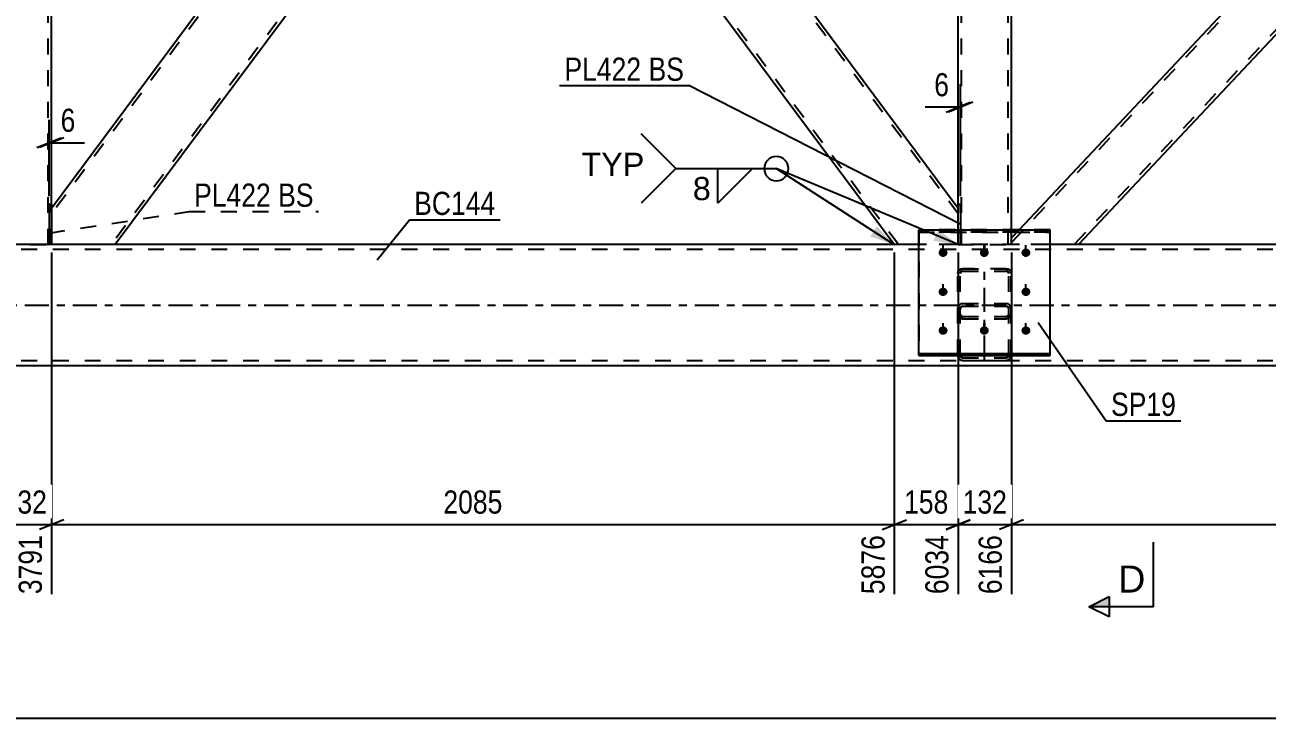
# Model space of a CAD drawing. Header units: millimetres. Extents: x 0 to 1189, y 0 to 841.
# Drawn here: x 241.8 to 395.5, y 419.2 to 504.9 of the extents above; entities that cross this region are included whole.
import ezdxf

# ---------------------------------------------------------------- set-up
doc = ezdxf.new("R2010")
doc.units = ezdxf.units.MM
doc.linetypes.add('DXK_LINE_DOT2', pattern=[3.9198, 1.9599, -1.9599])
doc.linetypes.add('DXK_LINE_DOT3', pattern=[5.9187, 2.979, -0.9799, 0.9799, -0.9799])
doc.styles.add('Arial', font='arial.ttf', dxfattribs={"height": 0.2})
doc.styles.add('Arial Narrow', font='ARIALN.TTF', dxfattribs={"height": 0.2})

# ---------------------------------------------------------------- blocks, each defined once
blk = doc.blocks.new('Part-814738513-4151 - 4109')
at = {"color": 7, "linetype": 'DXK_LINE_DOT2'}
for p, q in [((244.78, 477.73), (244.78, 482.7)), ((245.08, 482.7), (244.78, 482.7)), ((245.08, 477.73), (245.08, 482.7)), ((245.08, 477.73), (244.78, 477.73))]:
    blk.add_line(p, q, dxfattribs=at)
blk = doc.blocks.new('Part-814738513-4156 - 4109')
at = {"color": 2, "linetype": 'Continuous'}
for p, q in [((245.08, 482.7), (244.78, 482.7)), ((244.78, 482.7), (244.78, 477.73)), ((245.08, 482.7), (245.08, 477.73)), ((245.08, 477.73), (244.78, 477.73))]:
    blk.add_line(p, q, dxfattribs=at)
blk = doc.blocks.new('Bolt-814738513-4271 - 4109')
at = {"linetype": 'Continuous'}
for points in [[(355.36, 476.21), (355.25, 476.22), (355.14, 476.25), (355.04, 476.31), (354.95, 476.38), (354.88, 476.47), (354.84, 476.56), (354.81, 476.67), (354.81, 476.78), (354.84, 476.88), (354.88, 476.98), (354.95, 477.07), (355.04, 477.14), (355.14, 477.2), (355.25, 477.23), (355.36, 477.24), (355.47, 477.23), (355.58, 477.2), (355.68, 477.14), (355.77, 477.07), (355.84, 476.98), (355.88, 476.88), (355.91, 476.78), (355.91, 476.67), (355.88, 476.56), (355.84, 476.47), (355.77, 476.38), (355.68, 476.31), (355.58, 476.25), (355.47, 476.22)], [(360.46, 476.21), (360.35, 476.22), (360.24, 476.25), (360.14, 476.31), (360.05, 476.38), (359.98, 476.47), (359.94, 476.56), (359.91, 476.67), (359.91, 476.78), (359.94, 476.88), (359.98, 476.98), (360.05, 477.07), (360.14, 477.14), (360.24, 477.2), (360.35, 477.23), (360.46, 477.24), (360.57, 477.23), (360.68, 477.2), (360.78, 477.14), (360.87, 477.07), (360.94, 476.98), (360.98, 476.88), (361.01, 476.78), (361.01, 476.67), (360.98, 476.56), (360.94, 476.47), (360.87, 476.38), (360.78, 476.31), (360.68, 476.25), (360.57, 476.22)], [(365.61, 476.21), (365.5, 476.22), (365.39, 476.25), (365.29, 476.31), (365.2, 476.38), (365.13, 476.47), (365.09, 476.56), (365.06, 476.67), (365.06, 476.78), (365.09, 476.88), (365.13, 476.98), (365.2, 477.07), (365.29, 477.14), (365.39, 477.2), (365.5, 477.23), (365.61, 477.24), (365.72, 477.23), (365.83, 477.2), (365.93, 477.14), (366.02, 477.07), (366.09, 476.98), (366.13, 476.88), (366.16, 476.78), (366.16, 476.67), (366.13, 476.56), (366.09, 476.47), (366.02, 476.38), (365.93, 476.31), (365.83, 476.25), (365.72, 476.22)], [(355.36, 471.37), (355.25, 471.38), (355.14, 471.41), (355.04, 471.47), (354.95, 471.54), (354.88, 471.63), (354.84, 471.72), (354.81, 471.83), (354.81, 471.94), (354.84, 472.04), (354.88, 472.14), (354.95, 472.23), (355.04, 472.3), (355.14, 472.36), (355.25, 472.39), (355.36, 472.4), (355.47, 472.39), (355.58, 472.36), (355.68, 472.3), (355.77, 472.23), (355.84, 472.14), (355.88, 472.04), (355.91, 471.94), (355.91, 471.83), (355.88, 471.72), (355.84, 471.63), (355.77, 471.54), (355.68, 471.47), (355.58, 471.41), (355.47, 471.38)], [(365.61, 471.37), (365.5, 471.38), (365.39, 471.41), (365.29, 471.47), (365.2, 471.54), (365.13, 471.63), (365.09, 471.72), (365.06, 471.83), (365.06, 471.94), (365.09, 472.04), (365.13, 472.14), (365.2, 472.23), (365.29, 472.3), (365.39, 472.36), (365.5, 472.39), (365.61, 472.4), (365.72, 472.39), (365.83, 472.36), (365.93, 472.3), (366.02, 472.23), (366.09, 472.14), (366.13, 472.04), (366.16, 471.94), (366.16, 471.83), (366.13, 471.72), (366.09, 471.63), (366.02, 471.54), (365.93, 471.47), (365.83, 471.41), (365.72, 471.38)], [(355.36, 466.58), (355.25, 466.59), (355.14, 466.62), (355.04, 466.67), (354.95, 466.75), (354.88, 466.83), (354.84, 466.93), (354.81, 467.04), (354.81, 467.15), (354.84, 467.25), (354.88, 467.35), (354.95, 467.44), (355.04, 467.51), (355.14, 467.56), (355.25, 467.6), (355.36, 467.61), (355.47, 467.6), (355.58, 467.56), (355.68, 467.51), (355.77, 467.44), (355.84, 467.35), (355.88, 467.25), (355.91, 467.15), (355.91, 467.04), (355.88, 466.93), (355.84, 466.83), (355.77, 466.75), (355.68, 466.67), (355.58, 466.62), (355.47, 466.59)], [(360.46, 466.58), (360.35, 466.59), (360.24, 466.62), (360.14, 466.67), (360.05, 466.75), (359.98, 466.83), (359.94, 466.93), (359.91, 467.04), (359.91, 467.15), (359.94, 467.25), (359.98, 467.35), (360.05, 467.44), (360.14, 467.51), (360.24, 467.56), (360.35, 467.6), (360.46, 467.61), (360.57, 467.6), (360.68, 467.56), (360.78, 467.51), (360.87, 467.44), (360.94, 467.35), (360.98, 467.25), (361.01, 467.15), (361.01, 467.04), (360.98, 466.93), (360.94, 466.83), (360.87, 466.75), (360.78, 466.67), (360.68, 466.62), (360.57, 466.59)], [(365.61, 466.58), (365.5, 466.59), (365.39, 466.62), (365.29, 466.67), (365.2, 466.75), (365.13, 466.83), (365.09, 466.93), (365.06, 467.04), (365.06, 467.15), (365.09, 467.25), (365.13, 467.35), (365.2, 467.44), (365.29, 467.51), (365.39, 467.56), (365.5, 467.6), (365.61, 467.61), (365.72, 467.6), (365.83, 467.56), (365.93, 467.51), (366.02, 467.44), (366.09, 467.35), (366.13, 467.25), (366.16, 467.15), (366.16, 467.04), (366.13, 466.93), (366.09, 466.83), (366.02, 466.75), (365.93, 466.67), (365.83, 466.62), (365.72, 466.59)]]:
    blk.add_hatch(color=1, dxfattribs=at).paths.add_polyline_path(points)
at = {"color": 1, "linetype": 'Continuous'}
for p, q in [((355.36, 476.23), (355.36, 477.65)), ((360.46, 476.23), (360.46, 477.65)), ((365.61, 476.23), (365.61, 477.65)), ((355.36, 471.39), (355.36, 472.81)), ((365.61, 471.39), (365.61, 472.81)), ((355.36, 466.6), (355.36, 468.02)), ((360.46, 466.6), (360.46, 468.02)), ((365.61, 466.6), (365.61, 468.02))]:
    blk.add_line(p, q, dxfattribs=at)
blk = doc.blocks.new('Bolt-814738513-4287 - 4109')
at = {"color": 1, "linetype": 'DXK_LINE_DOT2'}
for p, q in [((355.36, 476.23), (355.36, 477.65)), ((360.51, 476.23), (360.51, 477.65)), ((365.61, 476.23), (365.61, 477.65)), ((355.36, 471.39), (355.36, 472.81)), ((365.61, 471.39), (365.61, 472.81)), ((355.36, 466.6), (355.36, 468.02)), ((360.51, 466.6), (360.51, 468.02)), ((365.61, 466.6), (365.61, 468.02))]:
    blk.add_line(p, q, dxfattribs=at)
blk = doc.blocks.new('Part-814738513-4472 - 4109')
at = {"color": 7, "linetype": 'DXK_LINE_DOT2'}
for p, q in [((499.49, 622.23), (363.83, 477.97)), ((507.23, 621.99), (371.56, 477.73)), ((507.23, 622.23), (498.94, 622.23)), ((435.53, 554.8), (431, 549.98)), ((440.06, 549.98), (435.53, 545.16)), ((364.76, 479.54), (363.83, 478.55)), ((363.83, 477.73), (363.83, 478.55)), ((372.11, 477.73), (363.83, 477.73))]:
    blk.add_line(p, q, dxfattribs=at)
at = {"color": 2, "linetype": 'Continuous'}
for p, q in [((498.94, 622.23), (435.53, 554.8)), ((507.23, 621.4), (440.06, 549.98)), ((507.23, 621.4), (507.23, 622.23)), ((431, 549.98), (364.76, 479.54)), ((435.53, 545.16), (372.11, 477.73))]:
    blk.add_line(p, q, dxfattribs=at)
blk = doc.blocks.new('Part-814738513-4304 - 4109')
at = {"color": 2, "linetype": 'Continuous'}
for p, q in [((352.36, 479.54), (368.61, 479.54)), ((352.36, 464), (352.36, 479.54)), ((368.61, 464.27), (368.61, 479.54)), ((352.36, 464.27), (368.61, 464.27)), ((368.61, 464), (368.61, 464.27)), ((352.36, 464), (368.61, 464))]:
    blk.add_line(p, q, dxfattribs=at)
at = {"color": 7, "linetype": 'DXK_LINE_DOT2'}
blk.add_line((352.36, 479.27), (368.61, 479.27), dxfattribs=at)
blk = doc.blocks.new('Part-814738513-4307 - 4109')
at = {"color": 7, "linetype": 'DXK_LINE_DOT2'}
for p, q in [((368.61, 479.54), (352.36, 479.54)), ((352.36, 479.54), (352.36, 464)), ((368.61, 464), (368.61, 479.54)), ((368.61, 479.27), (352.36, 479.27)), ((352.36, 464.27), (368.61, 464.27)), ((352.36, 464), (368.61, 464))]:
    blk.add_line(p, q, dxfattribs=at)
blk = doc.blocks.new('Part-814738513-4331 - 4109')
at = {"color": 7, "linetype": 'DXK_LINE_DOT2'}
for p, q in [((784.23, 477.13), (99.73, 477.13)), ((784.23, 477.73), (126.02, 477.73)), ((245.08, 477.73), (244.78, 477.73)), ((252.95, 477.73), (245.08, 477.73)), ((368.61, 477.73), (349.36, 477.73)), ((784.23, 463.33), (99.73, 463.33))]:
    blk.add_line(p, q, dxfattribs=at)
at = {"color": 2, "linetype": 'Continuous'}
for p, q in [((244.78, 477.73), (238.78, 477.73)), ((245.08, 477.73), (245.08, 477.73)), ((349.36, 477.73), (252.95, 477.73)), ((652.36, 477.73), (368.61, 477.73)), ((778.23, 462.73), (99.73, 462.73))]:
    blk.add_line(p, q, dxfattribs=at)
at = {"color": 7, "linetype": 'DXK_LINE_DOT3'}
blk.add_line((99.73, 470.23), (784.23, 470.23), dxfattribs=at)
blk = doc.blocks.new('Part-814738513-4370 - 4109')
at = {"color": 7, "linetype": 'DXK_LINE_DOT2'}
for p, q in [((357.18, 474.17), (357.23, 474.39)), ((357.18, 464.04), (357.18, 474.17)), ((357.23, 474.39), (357.36, 474.57)), ((357.36, 474.57), (357.55, 474.69)), ((357.51, 474.28), (357.48, 474.17)), ((357.48, 464.04), (357.48, 474.17)), ((357.57, 474.37), (357.51, 474.28)), ((357.55, 474.69), (357.78, 474.74)), ((357.67, 474.43), (357.57, 474.37)), ((357.78, 474.45), (357.67, 474.43)), ((363.18, 474.74), (357.78, 474.74)), ((357.78, 474.45), (363.18, 474.45)), ((363.18, 474.74), (363.41, 474.69)), ((363.3, 474.43), (363.18, 474.45)), ((363.4, 474.37), (363.3, 474.43)), ((363.46, 474.28), (363.4, 474.37)), ((363.41, 474.69), (363.61, 474.57)), ((363.48, 474.17), (363.46, 474.28)), ((363.48, 464.04), (363.48, 474.17)), ((363.61, 474.57), (363.74, 474.39)), ((363.74, 474.39), (363.78, 474.17)), ((363.78, 464.04), (363.78, 474.17)), ((357.67, 470.4), (357.55, 470.38)), ((357.78, 470.43), (357.67, 470.4)), ((357.78, 470.43), (363.18, 470.43)), ((363.4, 470.38), (363.18, 470.43)), ((363.41, 470.38), (363.4, 470.38)), ((357.23, 470.03), (357.18, 469.79)), ((357.23, 468.88), (357.18, 469.1)), ((357.36, 468.7), (357.23, 468.88)), ((357.48, 469.79), (357.51, 469.91)), ((357.48, 469.1), (357.51, 468.99)), ((357.51, 469.91), (357.57, 470.01)), ((357.51, 468.99), (357.57, 468.9)), ((357.57, 470.01), (357.67, 470.08)), ((357.57, 468.9), (357.67, 468.84)), ((357.67, 470.08), (357.78, 470.11)), ((357.67, 468.84), (357.78, 468.82)), ((357.78, 470.11), (363.18, 470.11)), ((357.78, 468.82), (363.18, 468.82)), ((363.18, 470.11), (363.3, 470.08)), ((363.18, 468.82), (363.3, 468.84)), ((363.3, 470.08), (363.4, 470.01)), ((363.3, 468.84), (363.4, 468.9)), ((363.4, 470.01), (363.46, 469.91)), ((363.4, 468.9), (363.46, 468.99)), ((363.46, 469.91), (363.48, 469.79)), ((363.46, 468.99), (363.48, 469.1)), ((363.74, 468.88), (363.61, 468.7)), ((363.78, 469.79), (363.74, 470.03)), ((363.78, 469.1), (363.74, 468.88)), ((357.55, 468.58), (357.36, 468.7)), ((357.78, 468.53), (357.55, 468.58)), ((357.78, 468.53), (363.18, 468.53)), ((363.41, 468.58), (363.18, 468.53)), ((363.61, 468.7), (363.41, 468.58)), ((357.18, 464.04), (357.23, 463.8)), ((357.51, 463.92), (357.48, 464.04)), ((357.57, 463.82), (357.51, 463.92)), ((357.55, 463.45), (357.78, 463.4)), ((357.67, 463.75), (357.57, 463.82)), ((357.78, 463.72), (357.67, 463.75)), ((357.78, 463.72), (363.18, 463.72)), ((357.78, 463.4), (363.18, 463.4)), ((363.3, 463.75), (363.18, 463.72)), ((363.18, 463.4), (363.41, 463.45)), ((363.4, 463.82), (363.3, 463.75)), ((363.46, 463.92), (363.4, 463.82)), ((363.48, 464.04), (363.46, 463.92)), ((363.74, 463.8), (363.78, 464.04))]:
    blk.add_line(p, q, dxfattribs=at)
for centre, start, end in [((357.81, 469.81), 114.3199, 159.2417), ((363.16, 469.81), 20.7583, 65.6801), ((357.81, 464.02), 200.7583, 245.6801), ((363.16, 464.02), 294.3199, 339.2417)]:
    blk.add_arc(centre, 0.621, start, end, dxfattribs=at)
blk = doc.blocks.new('Part-814738513-4388 - 4109')
at = {"color": 7, "linetype": 'DXK_LINE_DOT3'}
blk.add_line((360.48, 463.49), (360.48, 475.05), dxfattribs=at)
at = {"color": 7, "linetype": 'DXK_LINE_DOT2'}
for p, q in [((357.23, 474.39), (357.18, 474.17)), ((357.18, 464.04), (357.18, 474.17)), ((357.36, 474.57), (357.23, 474.39)), ((357.55, 474.69), (357.36, 474.57)), ((357.48, 474.17), (357.51, 474.28)), ((357.48, 464.04), (357.48, 474.17)), ((357.51, 474.28), (357.57, 474.37)), ((357.78, 474.74), (357.55, 474.69)), ((357.57, 474.37), (357.67, 474.43)), ((357.67, 474.43), (357.78, 474.45)), ((357.78, 474.74), (363.18, 474.74)), ((357.78, 474.45), (363.18, 474.45)), ((363.41, 474.69), (363.18, 474.74)), ((363.18, 474.45), (363.3, 474.43)), ((363.3, 474.43), (363.4, 474.37)), ((363.4, 474.37), (363.46, 474.28)), ((363.61, 474.57), (363.41, 474.69)), ((363.46, 474.28), (363.48, 474.17)), ((363.48, 464.04), (363.48, 474.17)), ((363.74, 474.39), (363.61, 474.57)), ((363.78, 474.17), (363.74, 474.39)), ((363.78, 464.04), (363.78, 474.17)), ((357.55, 470.38), (357.78, 470.43)), ((357.78, 470.43), (363.18, 470.43)), ((363.18, 470.43), (363.41, 470.38)), ((357.18, 469.79), (357.23, 470.03)), ((357.18, 469.1), (357.23, 468.88)), ((357.23, 468.88), (357.36, 468.7)), ((357.51, 469.91), (357.48, 469.79)), ((357.51, 468.99), (357.48, 469.1)), ((357.57, 470.01), (357.51, 469.91)), ((357.57, 468.9), (357.51, 468.99)), ((357.67, 470.08), (357.57, 470.01)), ((357.67, 468.84), (357.57, 468.9)), ((357.78, 470.11), (357.67, 470.08)), ((357.78, 468.82), (357.67, 468.84)), ((357.78, 470.11), (363.18, 470.11)), ((357.78, 468.82), (363.18, 468.82)), ((363.3, 470.08), (363.18, 470.11)), ((363.3, 468.84), (363.18, 468.82)), ((363.4, 470.01), (363.3, 470.08)), ((363.4, 468.9), (363.3, 468.84)), ((363.46, 469.91), (363.4, 470.01)), ((363.46, 468.99), (363.4, 468.9)), ((363.48, 469.79), (363.46, 469.91)), ((363.48, 469.1), (363.46, 468.99)), ((363.61, 468.7), (363.74, 468.88)), ((363.74, 470.03), (363.78, 469.79)), ((363.74, 468.88), (363.78, 469.1)), ((357.36, 468.7), (357.55, 468.58)), ((357.55, 468.58), (357.78, 468.53)), ((357.78, 468.53), (363.18, 468.53)), ((363.18, 468.53), (363.41, 468.58)), ((363.41, 468.58), (363.61, 468.7)), ((357.19, 464), (357.18, 464.04)), ((357.48, 464.04), (357.51, 463.92)), ((357.51, 463.92), (357.57, 463.82)), ((357.57, 463.82), (357.67, 463.75)), ((357.67, 463.75), (357.78, 463.72)), ((357.78, 463.72), (363.18, 463.72)), ((363.18, 463.72), (363.3, 463.75)), ((363.3, 463.75), (363.4, 463.82)), ((363.4, 463.82), (363.46, 463.92)), ((363.46, 463.92), (363.48, 464.04)), ((363.78, 464.04), (363.78, 464))]:
    blk.add_line(p, q, dxfattribs=at)
at = {"color": 2, "linetype": 'Continuous'}
for p, q in [((357.23, 463.8), (357.19, 464)), ((357.78, 463.4), (357.55, 463.45)), ((357.78, 463.4), (363.18, 463.4)), ((363.41, 463.45), (363.18, 463.4)), ((363.78, 464), (363.74, 463.8))]:
    blk.add_line(p, q, dxfattribs=at)
at = {"color": 7, "linetype": 'DXK_LINE_DOT2'}
for centre, start, end in [((357.81, 469.81), 114.3199, 159.2417), ((363.16, 469.81), 20.7583, 65.6801)]:
    blk.add_arc(centre, 0.621, start, end, dxfattribs=at)
at = {"color": 2, "linetype": 'Continuous'}
for centre, start, end in [((357.81, 464.02), 200.7583, 245.6801), ((363.16, 464.02), 294.3199, 339.2417)]:
    blk.add_arc(centre, 0.621, start, end, dxfattribs=at)
blk = doc.blocks.new('Part-814738513-4437 - 4109')
at = {"color": 2, "linetype": 'Continuous'}
for p, q in [((301.15, 542.44), (306.76, 549.98)), ((357.23, 482.2), (306.76, 549.98)), ((349.33, 477.73), (301.15, 542.44)), ((352.36, 477.73), (349.36, 477.73))]:
    blk.add_line(p, q, dxfattribs=at)
at = {"color": 7, "linetype": 'DXK_LINE_DOT2'}
for p, q in [((357.23, 481.53), (306.51, 549.64)), ((301.4, 542.78), (301.42, 542.8)), ((349.83, 477.73), (301.4, 542.78)), ((357.23, 477.73), (357.23, 482.2)), ((349.33, 477.73), (349.36, 477.73)), ((349.36, 477.73), (349.33, 477.73)), ((357.23, 477.73), (352.36, 477.73))]:
    blk.add_line(p, q, dxfattribs=at)
blk = doc.blocks.new('Part-814738513-4517 - 4109')
at = {"color": 7, "linetype": 'DXK_LINE_DOT2'}
for p, q in [((363.83, 622.23), (357.23, 622.23)), ((357.23, 617.26), (357.23, 622.23)), ((357.63, 477.73), (357.63, 622.23)), ((363.43, 477.73), (363.43, 622.23)), ((363.83, 621.4), (363.83, 622.23)), ((357.23, 477.73), (357.23, 482.7)), ((363.83, 477.73), (363.83, 479.54)), ((357.23, 477.73), (363.83, 477.73))]:
    blk.add_line(p, q, dxfattribs=at)
at = {"color": 2, "linetype": 'Continuous'}
for p, q in [((363.83, 479.54), (363.83, 621.4)), ((357.23, 482.7), (357.23, 617.26))]:
    blk.add_line(p, q, dxfattribs=at)
blk = doc.blocks.new('Part-814738513-4527 - 4109')
at = {"color": 7, "linetype": 'DXK_LINE_DOT2'}
for p, q in [((245.08, 622.23), (238.48, 622.23)), ((238.48, 617.26), (238.48, 622.23)), ((238.88, 477.73), (238.88, 622.23)), ((244.68, 477.73), (244.68, 622.23)), ((245.08, 617.26), (245.08, 622.23)), ((238.48, 477.73), (238.48, 482.7)), ((245.08, 477.73), (245.08, 482.7)), ((238.48, 477.73), (245.08, 477.73))]:
    blk.add_line(p, q, dxfattribs=at)
at = {"color": 2, "linetype": 'Continuous'}
for p, q in [((238.48, 482.7), (238.48, 617.26)), ((245.08, 482.7), (245.08, 617.26))]:
    blk.add_line(p, q, dxfattribs=at)
blk = doc.blocks.new('Part-814738513-4532 - 4109')
at = {"color": 7, "linetype": 'DXK_LINE_DOT2'}
for p, q in [((349.83, 622.23), (245.08, 481.53)), ((349.33, 622.23), (349.36, 622.23)), ((349.36, 622.23), (349.33, 622.23)), ((357.23, 622.23), (357.23, 617.76)), ((357.23, 618.43), (252.47, 477.73)), ((301.15, 557.51), (295.54, 549.98)), ((306.76, 549.98), (301.15, 542.44)), ((245.08, 477.73), (245.08, 482.2)), ((252.36, 477.73), (251.97, 477.73)), ((252.68, 477.73), (252.47, 477.73)), ((252.95, 477.73), (252.97, 477.73)), ((252.97, 477.73), (252.95, 477.73))]:
    blk.add_line(p, q, dxfattribs=at)
at = {"color": 2, "linetype": 'Continuous'}
for p, q in [((349.33, 622.23), (301.15, 557.51)), ((349.36, 622.23), (357.23, 622.23)), ((357.23, 617.76), (306.76, 549.98)), ((295.54, 549.98), (245.08, 482.2)), ((301.15, 542.44), (252.97, 477.73)), ((251.97, 477.73), (245.08, 477.73)), ((252.68, 477.73), (251.97, 477.73)), ((252.95, 477.73), (252.68, 477.73))]:
    blk.add_line(p, q, dxfattribs=at)
blk = doc.blocks.new('Part-814738513-4576 - 4109')
at = {"color": 2, "linetype": 'Continuous'}
for p, q in [((357.23, 482.7), (357.53, 482.7)), ((357.23, 479.54), (357.23, 482.7)), ((357.53, 482.7), (357.53, 479.54))]:
    blk.add_line(p, q, dxfattribs=at)
at = {"color": 7, "linetype": 'DXK_LINE_DOT2'}
for p, q in [((357.23, 477.73), (357.23, 479.54)), ((357.53, 477.73), (357.53, 479.54)), ((357.23, 477.73), (357.53, 477.73))]:
    blk.add_line(p, q, dxfattribs=at)
blk = doc.blocks.new('Part-814738513-4581 - 4109')
at = {"color": 7, "linetype": 'DXK_LINE_DOT2'}
for p, q in [((357.23, 477.73), (357.23, 482.7)), ((357.53, 482.7), (357.23, 482.7)), ((357.53, 477.73), (357.53, 482.7)), ((357.53, 477.73), (357.23, 477.73))]:
    blk.add_line(p, q, dxfattribs=at)
blk = doc.blocks.new('StraightDimension-814738513-17040 - 4109')
at = {"color": 7, "linetype": 'Continuous'}
for p, q in [((349.33, 476.73), (349.33, 434.49)), ((357.23, 476.73), (357.23, 434.49)), ((347.83, 442.5), (350.83, 443.7)), ((349.33, 443.1), (357.23, 443.1)), ((358.73, 443.7), (355.73, 442.5))]:
    blk.add_line(p, q, dxfattribs=at)
at = {"color": 0}
blk.add_wipeout([(356.62, 443.85), (356.62, 448.05), (349.94, 448.05), (349.94, 443.85)], dxfattribs=at)
at = {"color": 0, "linetype": 'Continuous'}
blk.add_wipeout([(356.63, 442.4), (352.43, 442.4), (352.43, 433.89), (356.63, 433.89)], dxfattribs=at)
at = {"color": 3, "style": 'Arial Narrow'}
blk.add_text('158', height=2.863, dxfattribs=at).set_placement((350.54, 444.45))
at = {"color": 3, "linetype": 'Continuous', "style": 'Arial Narrow'}
blk.add_text('6034', height=2.863, rotation=90.0002, dxfattribs=at).set_placement((356.03, 434.49))
blk = doc.blocks.new('StraightDimension-814738513-17038 - 4109')
at = {"color": 7, "linetype": 'Continuous'}
for p, q in [((363.83, 476.73), (363.83, 434.49)), ((498.94, 476.73), (498.94, 434.49)), ((365.33, 443.7), (362.33, 442.5)), ((363.83, 443.1), (498.94, 443.1)), ((497.44, 442.5), (500.44, 443.7))]:
    blk.add_line(p, q, dxfattribs=at)
at = {"color": 0}
blk.add_wipeout([(435.64, 443.85), (435.64, 448.05), (427.13, 448.05), (427.13, 443.85)], dxfattribs=at)
at = {"color": 0, "linetype": 'Continuous'}
blk.add_wipeout([(498.34, 442.4), (494.14, 442.4), (494.14, 433.89), (498.34, 433.89)], dxfattribs=at)
at = {"color": 3, "style": 'Arial Narrow'}
blk.add_text('2702', height=2.863, dxfattribs=at).set_placement((427.73, 444.45))
at = {"color": 3, "linetype": 'Continuous', "style": 'Arial Narrow'}
blk.add_text('8868', height=2.863, rotation=90.0002, dxfattribs=at).set_placement((497.74, 434.49))
blk = doc.blocks.new('StraightDimension-814738513-5683 - 4109')
at = {"color": 7, "linetype": 'Continuous'}
for p, q in [((357.23, 483.7), (357.23, 497.57)), ((357.53, 483.7), (357.53, 497.57)), ((355.73, 494.12), (358.73, 495.32)), ((359.03, 495.32), (356.03, 494.12)), ((357.23, 494.72), (357.53, 494.72))]:
    blk.add_line(p, q, dxfattribs=at)
at = {"color": 0}
blk.add_wipeout([(356.7, 495.47), (356.7, 499.67), (353.67, 499.67), (353.67, 495.47)], dxfattribs=at)
at = {"color": 7, "linetype": 'Continuous'}
blk.add_line((357.23, 494.72), (353.15, 494.72), dxfattribs=at)
blk.add_line((357.23, 494.72), (353.15, 494.72), dxfattribs=at)
at = {"color": 3, "style": 'Arial Narrow'}
blk.add_text('6', height=2.86, dxfattribs=at).set_placement((354.27, 496.07))
blk = doc.blocks.new('StraightDimension-814738513-5536 - 4109')
at = {"color": 7, "linetype": 'Continuous'}
blk.add_line((73.63, 419.15), (835.48, 419.15), dxfattribs=at)
blk = doc.blocks.new('StraightDimension-814738513-16862 - 4109')
at = {"color": 7, "linetype": 'Continuous'}
for p, q in [((244.78, 483.7), (244.78, 493.17)), ((245.08, 483.7), (245.08, 493.17)), ((243.28, 489.72), (246.28, 490.92)), ((246.58, 490.92), (243.58, 489.72)), ((244.78, 490.32), (245.08, 490.32))]:
    blk.add_line(p, q, dxfattribs=at)
at = {"color": 0}
blk.add_wipeout([(248.63, 491.07), (248.63, 495.27), (245.6, 495.27), (245.6, 491.07)], dxfattribs=at)
at = {"color": 7, "linetype": 'Continuous'}
blk.add_line((245.08, 490.32), (249.15, 490.32), dxfattribs=at)
blk.add_line((245.08, 490.32), (249.15, 490.32), dxfattribs=at)
at = {"color": 3, "style": 'Arial Narrow'}
blk.add_text('6', height=2.86, dxfattribs=at).set_placement((246.2, 491.67))
blk = doc.blocks.new('StraightDimension-814738513-17039 - 4109')
at = {"color": 7, "linetype": 'Continuous'}
for p, q in [((357.23, 476.73), (357.23, 434.49)), ((363.83, 476.73), (363.83, 434.49)), ((355.73, 442.5), (358.73, 443.7)), ((357.23, 443.1), (363.83, 443.1)), ((365.33, 443.7), (362.33, 442.5))]:
    blk.add_line(p, q, dxfattribs=at)
at = {"color": 0}
blk.add_wipeout([(363.87, 443.85), (363.87, 448.05), (357.18, 448.05), (357.18, 443.85)], dxfattribs=at)
at = {"color": 0, "linetype": 'Continuous'}
blk.add_wipeout([(363.23, 442.4), (359.03, 442.4), (359.03, 433.89), (363.23, 433.89)], dxfattribs=at)
at = {"color": 3, "style": 'Arial Narrow'}
blk.add_text('132', height=2.863, dxfattribs=at).set_placement((357.78, 444.45))
at = {"color": 3, "linetype": 'Continuous', "style": 'Arial Narrow'}
blk.add_text('6166', height=2.863, rotation=90.0002, dxfattribs=at).set_placement((362.63, 434.49))
blk = doc.blocks.new('StraightDimension-814738513-17041 - 4109')
at = {"color": 7, "linetype": 'Continuous'}
for p, q in [((245.08, 476.73), (245.08, 434.49)), ((349.33, 476.73), (349.33, 434.49)), ((246.58, 443.7), (243.58, 442.5)), ((245.08, 443.1), (349.33, 443.1)), ((347.83, 442.5), (350.83, 443.7))]:
    blk.add_line(p, q, dxfattribs=at)
at = {"color": 0}
blk.add_wipeout([(301.46, 443.85), (301.46, 448.05), (292.95, 448.05), (292.95, 443.85)], dxfattribs=at)
at = {"color": 0, "linetype": 'Continuous'}
blk.add_wipeout([(348.73, 442.4), (344.53, 442.4), (344.53, 433.89), (348.73, 433.89)], dxfattribs=at)
at = {"color": 3, "style": 'Arial Narrow'}
blk.add_text('2085', height=2.863, dxfattribs=at).set_placement((293.55, 444.45))
at = {"color": 3, "linetype": 'Continuous', "style": 'Arial Narrow'}
blk.add_text('5876', height=2.863, rotation=90.0002, dxfattribs=at).set_placement((348.13, 434.49))
blk = doc.blocks.new('StraightDimension-814738513-17042 - 4109')
at = {"color": 7, "linetype": 'Continuous'}
for p, q in [((238.48, 476.73), (238.48, 434.49)), ((245.08, 476.73), (245.08, 434.49)), ((236.98, 442.5), (239.98, 443.7)), ((238.48, 443.1), (245.08, 443.1)), ((246.58, 443.7), (243.58, 442.5))]:
    blk.add_line(p, q, dxfattribs=at)
at = {"color": 0}
blk.add_wipeout([(245.12, 443.85), (245.12, 448.05), (238.43, 448.05), (238.43, 443.85)], dxfattribs=at)
at = {"color": 0, "linetype": 'Continuous'}
blk.add_wipeout([(244.48, 442.4), (240.28, 442.4), (240.28, 433.89), (244.48, 433.89)], dxfattribs=at)
at = {"color": 3, "style": 'Arial Narrow'}
blk.add_text('132', height=2.863, dxfattribs=at).set_placement((239.03, 444.45))
at = {"color": 3, "linetype": 'Continuous', "style": 'Arial Narrow'}
blk.add_text('3791', height=2.863, rotation=90.0002, dxfattribs=at).set_placement((243.88, 434.49))
blk = doc.blocks.new('MarkSet-814738513-5891 - 4109')
at = {"color": 0}
for points in [[(318.03, 497.99), (318.03, 500.99), (308.52, 500.99), (308.52, 497.99)], [(323.31, 497.99), (323.31, 500.99), (318.93, 500.99), (318.93, 497.99)]]:
    blk.add_wipeout(points, dxfattribs=at)
for points in [[(318.03, 497.99), (318.03, 500.99), (308.52, 500.99), (308.52, 497.99)], [(323.31, 497.99), (323.31, 500.99), (318.93, 500.99), (318.93, 497.99)]]:
    blk.add_wipeout(points, dxfattribs=at)
at = {"color": 30, "linetype": 'Continuous'}
for p in [(307.92, 497.39), (357.46, 480.25)]:
    blk.add_line(p, (323.91, 497.39), dxfattribs=at)
at = {"color": 3, "style": 'Arial Narrow'}
for s, p in [('PL422', (308.52, 497.99)), ('BS', (318.93, 497.99))]:
    blk.add_text(s, height=2.863, dxfattribs=at).set_placement(p)
blk = doc.blocks.new('Mark-814738513-4300 - 4109')
at = {"color": 0}
blk.add_wipeout([(384.18, 456.54), (384.18, 459.54), (376.14, 459.54), (376.14, 456.54)], dxfattribs=at)
blk.add_wipeout([(384.18, 456.54), (384.18, 459.54), (376.14, 459.54), (376.14, 456.54)], dxfattribs=at)
at = {"color": 30, "linetype": 'Continuous'}
for p, q in [((367.12, 468.08), (375.54, 455.94)), ((375.54, 455.94), (384.78, 455.94))]:
    blk.add_line(p, q, dxfattribs=at)
at = {"color": 3, "style": 'Arial Narrow'}
blk.add_text('SP19', height=2.863, dxfattribs=at).set_placement((376.14, 456.54))
blk = doc.blocks.new('Mark-814738513-4327 - 4109')
at = {"color": 0}
blk.add_wipeout([(299.99, 481.39), (299.99, 484.39), (289.94, 484.39), (289.94, 481.39)], dxfattribs=at)
blk.add_wipeout([(299.99, 481.39), (299.99, 484.39), (289.94, 484.39), (289.94, 481.39)], dxfattribs=at)
at = {"color": 30, "linetype": 'Continuous'}
for p, q in [((285.35, 475.85), (289.34, 480.79)), ((289.34, 480.79), (300.59, 480.79))]:
    blk.add_line(p, q, dxfattribs=at)
at = {"color": 3, "style": 'Arial Narrow'}
blk.add_text('BC144', height=2.863, dxfattribs=at).set_placement((289.94, 481.39))
blk = doc.blocks.new('SectionMark-814738513-5710 - 4109')
at = {"linetype": 'Continuous'}
for points in [[(375.89, 658.62), (375.89, 657.37), (373.39, 658.62)], [(375.89, 434.19), (375.89, 432.94), (373.39, 432.94)]]:
    blk.add_hatch(color=6, dxfattribs=at).paths.add_polyline_path(points)
at = {"color": 6, "linetype": 'Continuous'}
for p, q in [((373.39, 658.62), (375.89, 659.87)), ((375.89, 657.37), (375.89, 659.87)), ((381.39, 658.62), (373.39, 658.62)), ((373.39, 658.62), (375.89, 657.37)), ((381.39, 658.62), (381.39, 650.62)), ((381.39, 432.94), (381.39, 440.94)), ((373.39, 432.94), (375.89, 434.19)), ((375.89, 434.19), (375.89, 431.69)), ((381.39, 432.94), (373.39, 432.94)), ((375.89, 431.69), (373.39, 432.94))]:
    blk.add_line(p, q, dxfattribs=at)
at = {"color": 0, "linetype": 'Continuous'}
for points in [[(380.39, 653.37), (380.39, 656.87), (377.02, 656.87), (377.02, 653.37)], [(380.39, 434.69), (380.39, 438.19), (377.02, 438.19), (377.02, 434.69)]]:
    blk.add_wipeout(points, dxfattribs=at)
at = {"color": 3, "linetype": 'Continuous', "style": 'Arial'}
for p in [(377.02, 653.37), (377.02, 434.69)]:
    blk.add_text('D', height=3.34, dxfattribs=at).set_placement(p)
blk = doc.blocks.new('WeldMark-814738513-5712 - 4109')
at = {"linetype": 'Continuous'}
for points in [[(347.17, 479.99), (349.28, 477.73), (346.36, 478.73)], [(354.75, 479.58), (357.23, 477.73), (354.17, 478.19)]]:
    blk.add_hatch(color=30, dxfattribs=at).paths.add_polyline_path(points)
at = {"color": 3, "linetype": 'Continuous'}
for q in [(318.02, 491.41), (318.02, 482.84)]:
    blk.add_line((322.3, 487.12), q, dxfattribs=at)
at = {"color": 30, "linetype": 'Continuous'}
for p in [(357.23, 477.73), (349.28, 477.73)]:
    blk.add_line(p, (334.73, 487.12), dxfattribs=at)
at = {"color": 3, "linetype": 'Continuous'}
for start, end in [(90, 270), (270, 90)]:
    blk.add_arc((334.73, 487.12), 1.5, start, end, dxfattribs=at)
at = {"color": 0}
blk.add_wipeout([(326.83, 483.02), (326.83, 486.42), (324.2, 486.42), (324.2, 483.02)], dxfattribs=at)
at = {"color": 30, "linetype": 'Continuous'}
blk.add_line((322.3, 487.12), (334.73, 487.12), dxfattribs=at)
at = {"color": 3, "linetype": 'Continuous'}
for p, q in [((327.48, 487.12), (331.77, 487.12)), ((331.77, 487.12), (327.48, 482.84)), ((327.48, 482.84), (327.48, 487.12))]:
    blk.add_line(p, q, dxfattribs=at)
at = {"color": 3, "style": 'Arial'}
blk.add_text('8', height=2.87, dxfattribs=at).set_placement((324.4, 483.22))
at = {"color": 0, "linetype": 'Continuous'}
blk.add_wipeout([(318.4, 486.22), (318.4, 489.22), (310.63, 489.22), (310.63, 486.22)], dxfattribs=at)
blk.add_wipeout([(318.4, 486.22), (318.4, 489.22), (310.63, 489.22), (310.63, 486.22)], dxfattribs=at)
at = {"color": 3, "linetype": 'Continuous', "style": 'Arial'}
blk.add_text('TYP', height=2.865, dxfattribs=at).set_placement((310.63, 486.22))
blk = doc.blocks.new('MarkSet-814738513-5791 - 4109')
at = {"color": 0}
for points in [[(272.21, 482.41), (272.21, 485.41), (262.71, 485.41), (262.71, 482.41)], [(277.49, 482.41), (277.49, 485.41), (273.11, 485.41), (273.11, 482.41)]]:
    blk.add_wipeout(points, dxfattribs=at)
for points in [[(272.21, 482.41), (272.21, 485.41), (262.71, 485.41), (262.71, 482.41)], [(277.49, 482.41), (277.49, 485.41), (273.11, 485.41), (273.11, 482.41)]]:
    blk.add_wipeout(points, dxfattribs=at)
at = {"color": 30, "linetype": 'DXK_LINE_DOT2'}
for p, q in [((244.78, 479.15), (262.11, 481.81)), ((262.11, 481.81), (278.09, 481.81))]:
    blk.add_line(p, q, dxfattribs=at)
at = {"color": 3, "style": 'Arial Narrow'}
for s, p in [('PL422', (262.71, 482.41)), ('BS', (273.11, 482.41))]:
    blk.add_text(s, height=2.863, dxfattribs=at).set_placement(p)

msp = doc.modelspace()

# ---------------------------------------------------------------- block references
for name in ['Part-814738513-4527 - 4109', 'Part-814738513-4532 - 4109', 'Part-814738513-4517 - 4109', 'Part-814738513-4472 - 4109', 'Part-814738513-4437 - 4109', 'Part-814738513-4151 - 4109', 'Part-814738513-4156 - 4109', 'Part-814738513-4576 - 4109', 'Part-814738513-4581 - 4109', 'Part-814738513-4304 - 4109', 'Part-814738513-4307 - 4109', 'Part-814738513-4331 - 4109', 'Bolt-814738513-4271 - 4109', 'Bolt-814738513-4287 - 4109', 'Part-814738513-4388 - 4109', 'Part-814738513-4370 - 4109']:
    msp.add_blockref(name, (0, 0))

# ---------------------------------------------------------------- next in the draw order: block references
for name in ['StraightDimension-814738513-5683 - 4109', 'StraightDimension-814738513-17040 - 4109', 'StraightDimension-814738513-17038 - 4109']:
    msp.add_blockref(name, (0, 0))

# ---------------------------------------------------------------- next in the draw order: block references
msp.add_blockref('StraightDimension-814738513-5536 - 4109', (0, 0))

# ---------------------------------------------------------------- next in the draw order: block references
for name in ['MarkSet-814738513-5891 - 4109', 'StraightDimension-814738513-16862 - 4109', 'StraightDimension-814738513-17041 - 4109', 'StraightDimension-814738513-17039 - 4109', 'Mark-814738513-4300 - 4109']:
    msp.add_blockref(name, (0, 0))

# ---------------------------------------------------------------- next in the draw order: block references
for name in ['SectionMark-814738513-5710 - 4109', 'WeldMark-814738513-5712 - 4109', 'MarkSet-814738513-5791 - 4109', 'Mark-814738513-4327 - 4109', 'StraightDimension-814738513-17042 - 4109']:
    msp.add_blockref(name, (0, 0))

doc.saveas('drawing.dxf')
